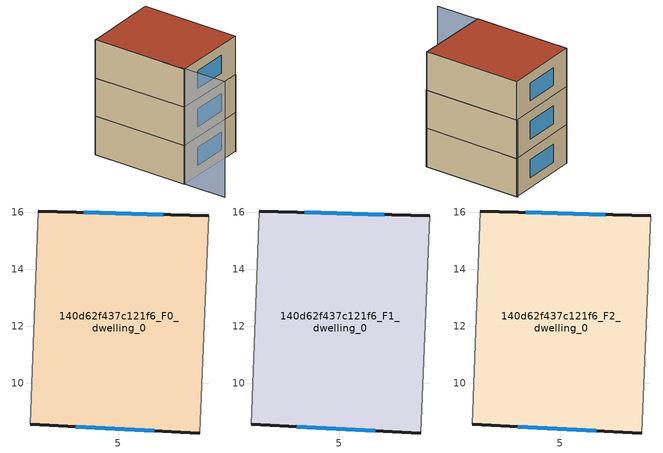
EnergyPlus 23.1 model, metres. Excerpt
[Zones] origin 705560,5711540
140d62f437c121f6_F0_dwelling_0
 floor ground (EU_floor_Construction): 8.19,15.87 7.87,8.26 1.92,8.57 2.2,16.04 z0
 wall outside (EU_wall_Construction): 8.19,15.87 2.2,16.04 / 1.92,8.57 7.87,8.26 z0:3
 wall adiabatic (EU_wall_Construction): 7.87,8.26 8.19,15.87 / 2.2,16.04 1.92,8.57 z0:3
 window (EU_Window_Construction): 6.58,15.91 3.81,15.99 / 3.52,8.48 6.27,8.34 z0.81:2.19
140d62f437c121f6_F1_dwelling_0
 floor to 140d62f437c121f6_F0_dwelling_0 (EU_floor_Construction): 8.19,15.87 7.87,8.26 1.92,8.57 2.2,16.04 z3
 wall outside (EU_wall_Construction): 8.19,15.87 2.2,16.04 / 1.92,8.57 7.87,8.26 z3:6
 wall adiabatic (EU_wall_Construction): 7.87,8.26 8.19,15.87 / 2.2,16.04 1.92,8.57 z3:6
 window (EU_Window_Construction): 6.58,15.91 3.81,15.99 / 3.52,8.48 6.27,8.34 z3.81:5.19
140d62f437c121f6_F2_dwelling_0
 floor to 140d62f437c121f6_F1_dwelling_0 (EU_floor_Construction): 8.19,15.87 7.87,8.26 1.92,8.57 2.2,16.04 z6
 wall outside (EU_wall_Construction): 8.19,15.87 2.2,16.04 / 1.92,8.57 7.87,8.26 z6:9
 wall adiabatic (EU_wall_Construction): 7.87,8.26 8.19,15.87 / 2.2,16.04 1.92,8.57 z6:9
 window (EU_Window_Construction): 6.58,15.91 3.81,15.99 / 3.52,8.48 6.27,8.34 z6.81:8.19
 roof outside (EU_roof_Construction): 7.87,8.26 8.19,15.87 2.2,16.04 1.92,8.57 z9
shading: 2.2,16.06 1.87,5.22 z0:9; 7.87,8.21 8.17,15.91 z0:6
[Building]
EU S2 Campaign: North Axis=0; Terrain=City; Solar Distribution=FullExterior
[Site:Location]
London: Latitude=51.5; Longitude=-0.5; Time Zone=0; Elevation=25
[SizingPeriod:WeatherFileDays]
AnnualSizingPeriod: Begin Month=1; Begin Day of Month=1; End Month=12; End Day of Month=31; Day of Week for Start Day=Monday; Use Weather File Daylight Saving Period=No; Use Weather File Rain and Snow Indicators=No
[MATERIAL]
EU_InternalMass_Material: Roughness=MediumRough; Thickness=0.1; Conductivity=1; Density=1800; Specific Heat=900; Thermal Absorptance=0.9; Solar Absorptance=0.7; Visible Absorptance=0.7
[MATERIAL:NOMASS] Roughness=MediumRough; Thermal Absorptance=0.9; Solar Absorptance=0.7; Visible Absorptance=0.7
Name | Thermal Resistance
EU_wall_NoMass | 0.735294
EU_roof_NoMass | 0.520833
EU_floor_NoMass | 1.81159
[WINDOWMATERIAL:SIMPLEGLAZINGSYSTEM]
EU_Window_SimpleGlazing: UFactor=3.92; Solar Heat Gain Coefficient=0.85; Visible Transmittance=0.85
[CONSTRUCTION]
EU_wall_Construction: EU_wall_NoMass
EU_roof_Construction: EU_roof_NoMass
EU_floor_Construction: EU_floor_NoMass
EU_Window_Construction: EU_Window_SimpleGlazing
EU_InternalMass_Construction: EU_InternalMass_Material
[ZONE] Type=1; Multiplier=1; Ceiling Height=autocalculate; Volume=135.285; Floor Area=autocalculate; Part of Total Floor Area=Yes
140d62f437c121f6_F0_dwelling_0; 140d62f437c121f6_F1_dwelling_0; 140d62f437c121f6_F2_dwelling_0
[INTERNALMASS] Construction=EU_InternalMass_Construction; Surface Area=45.095
Name | Zone or ZoneList
140d62f437c121f6_F0_dwelling_0_EU_InternalMass | 140d62f437c121f6_F0_dwelling_0
140d62f437c121f6_F1_dwelling_0_EU_InternalMass | 140d62f437c121f6_F1_dwelling_0
140d62f437c121f6_F2_dwelling_0_EU_InternalMass | 140d62f437c121f6_F2_dwelling_0
[OTHEREQUIPMENT] Fuel Type=Electricity; Design Level Calculation Method=Watts/Area; Power per Zone Floor Area=1; Fraction Latent=0; Fraction Radiant=0; Fraction Lost=0; Carbon Dioxide Generation Rate=0; EndUse Subcategory=EU_Step8_InternalGains
Name | Zone or ZoneList or Space or SpaceList | Schedule
EU_Step8_InternalGain_140d62f437c121f6_F0_dwelling_0_f000 | 140d62f437c121f6_F0_dwelling_0 | EU_Step8_GainSchedule_140d62f437c121f6_F0_dwelling_0_f000
EU_Step8_InternalGain_140d62f437c121f6_F1_dwelling_0_f000 | 140d62f437c121f6_F1_dwelling_0 | EU_Step8_GainSchedule_140d62f437c121f6_F1_dwelling_0_f000
EU_Step8_InternalGain_140d62f437c121f6_F2_dwelling_0_f000 | 140d62f437c121f6_F2_dwelling_0 | EU_Step8_GainSchedule_140d62f437c121f6_F2_dwelling_0_f000
[ZONEVENTILATION:DESIGNFLOWRATE] Schedule=EU_AlwaysOn; Design Flow Rate Calculation Method=AirChanges/Hour; Air Changes per Hour=0.48; Ventilation Type=Natural; Fan Pressure Rise=0; Fan Total Efficiency=1; Constant Term Coefficient=1; Temperature Term Coefficient=0; Velocity Term Coefficient=0; Velocity Squared Term Coefficient=0; Minimum Indoor Temperature=-100; Maximum Indoor Temperature=100; Delta Temperature=-100; Minimum Outdoor Temperature=-100; Maximum Outdoor Temperature=100; Maximum Wind Speed=40
Name | Zone or ZoneList or Space or SpaceList
EU_ConstantAir_140d62f437c121f6_F0_dwelling_0 | 140d62f437c121f6_F0_dwelling_0
EU_ConstantAir_140d62f437c121f6_F1_dwelling_0 | 140d62f437c121f6_F1_dwelling_0
EU_ConstantAir_140d62f437c121f6_F2_dwelling_0 | 140d62f437c121f6_F2_dwelling_0
[HVACTEMPLATE:THERMOSTAT] Constant Heating Setpoint=20; Constant Cooling Setpoint=50
EU_HeatOnly_140d62f437c121f6_F0_dwelling_0; EU_HeatOnly_140d62f437c121f6_F1_dwelling_0; EU_HeatOnly_140d62f437c121f6_F2_dwelling_0
[HVACTEMPLATE:ZONE:IDEALLOADSAIRSYSTEM] System Availability Schedule=EU_AlwaysOn; Maximum Heating Supply Air Temperature=50; Minimum Cooling Supply Air Temperature=13; Maximum Heating Supply Air Humidity Ratio=0.0156; Minimum Cooling Supply Air Humidity Ratio=0.0077; Heating Limit=NoLimit; Cooling Limit=NoLimit; Heating Availability Schedule=EU_AlwaysOn; Cooling Availability Schedule=EU_CoolingOff; Dehumidification Control Type=ConstantSensibleHeatRatio; Cooling Sensible Heat Ratio=0.7; Dehumidification Setpoint=60; Humidification Control Type=None; Humidification Setpoint=30; Outdoor Air Method=None; Outdoor Air Flow Rate per Person=0.00944; Outdoor Air Flow Rate per Zone Floor Area=0; Outdoor Air Flow Rate per Zone=0; Demand Controlled Ventilation Type=None; Outdoor Air Economizer Type=NoEconomizer; Heat Recovery Type=None; Sensible Heat Recovery Effectiveness=0.7; Latent Heat Recovery Effectiveness=0.65
Name | Template Thermostat
140d62f437c121f6_F0_dwelling_0 | EU_HeatOnly_140d62f437c121f6_F0_dwelling_0
140d62f437c121f6_F1_dwelling_0 | EU_HeatOnly_140d62f437c121f6_F1_dwelling_0
140d62f437c121f6_F2_dwelling_0 | EU_HeatOnly_140d62f437c121f6_F2_dwelling_0
[SIZING:ZONE] Zone Cooling Design Supply Air Temperature Input Method=SupplyAirTemperature; Zone Cooling Design Supply Air Temperature=13; Zone Heating Design Supply Air Temperature Input Method=SupplyAirTemperature; Zone Heating Design Supply Air Temperature=50; Zone Cooling Design Supply Air Humidity Ratio=0.008; Zone Heating Design Supply Air Humidity Ratio=0.008; Cooling Design Air Flow Method=DesignDay; Cooling Design Air Flow Rate=0; Cooling Minimum Air Flow per Zone Floor Area=0.000762; Cooling Minimum Air Flow=0; Cooling Minimum Air Flow Fraction=0.2; Heating Design Air Flow Method=DesignDay; Heating Design Air Flow Rate=0; Heating Maximum Air Flow per Zone Floor Area=0.002032; Heating Maximum Air Flow=0.141576; Heating Maximum Air Flow Fraction=0.3; Account for Dedicated Outdoor Air System=No; Dedicated Outdoor Air System Control Strategy=NeutralSupplyAir; Dedicated Outdoor Air Low Setpoint Temperature for Design=autosize; Dedicated Outdoor Air High Setpoint Temperature for Design=autosize; Zone Load Sizing Method=Sensible Load Only No Latent Load; Zone Latent Cooling Design Supply Air Humidity Ratio Input Method=HumidityRatioDifference; Zone Cooling Design Supply Air Humidity Ratio Difference=0.005; Zone Latent Heating Design Supply Air Humidity Ratio Input Method=HumidityRatioDifference; Zone Humidification Design Supply Air Humidity Ratio Difference=0.005
140d62f437c121f6_F0_dwelling_0; 140d62f437c121f6_F1_dwelling_0; 140d62f437c121f6_F2_dwelling_0
[SCHEDULE:CONSTANT]
Name | Hourly Value
EU_AlwaysOn | 1
EU_CoolingOff | 0
[SCHEDULE:FILE] Column Number=1; Rows to Skip at Top=0; Number of Hours of Data=8760; Column Separator=Comma; Interpolate to Timestep=No; Minutes per Item=60; Adjust Schedule for Daylight Savings=Yes
Name | File
EU_Step8_GainSchedule_140d62f437c121f6_F0_dwelling_0_f000 | ../../schedules/140d62f437c121f6/140d62f437c121f6_F0_dwelling_0_f000_gain.csv
EU_Step8_GainSchedule_140d62f437c121f6_F1_dwelling_0_f000 | ../../schedules/140d62f437c121f6/140d62f437c121f6_F1_dwelling_0_f000_gain.csv
EU_Step8_GainSchedule_140d62f437c121f6_F2_dwelling_0_f000 | ../../schedules/140d62f437c121f6/140d62f437c121f6_F2_dwelling_0_f000_gain.csv
